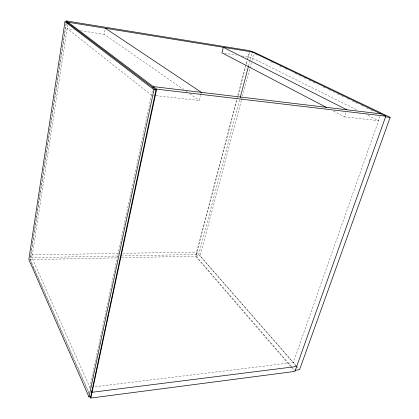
<?xml version="1.0" encoding="UTF-8"?>
<svg xmlns="http://www.w3.org/2000/svg" width="419" height="419" viewBox="0 0 419 419"><rect width="100%" height="100%" fill="white"/><g stroke="black" fill="none" stroke-linecap="round" stroke-linejoin="round"><path stroke-width="0.31" stroke-dasharray="2.1 1.57" d="M33.384 267.448L29.959 259.654L66.04 23.537M66.228 23.836L30.199 259.408L89.127 393.127M67.737 24.826L31.902 257.669L117.598 256.004M183.794 89.687L104.273 34.395L105.138 29.477M89.87 387.381L152.584 89.792M155.994 95.637L199.376 100.518L200.586 95.49M200.738 94.862L201.188 92.976M290.645 366.468L195.547 256.192L249.368 51.301M291.284 366.342L195.94 255.972L237.049 99.612M238.044 95.815L245.702 66.694M246.367 64.165L247.2 60.996M247.865 58.466L249.53 52.134M239.537 100.062L198.711 254.427L122.175 255.915M248.572 65.898L250.08 60.205M250.248 59.571L252.254 51.977M296.128 365.729L200.073 255.889L241.402 100.293M241.569 99.664L249.803 68.669M249.97 68.035L251.316 62.976M251.987 60.446L253.668 54.124M333.466 111.114L344.449 116.849L346.01 112.13M380.153 116.142L293.253 362.555L94.416 386.826M369.123 161.069L369.778 159.225M195.94 255.972L200.073 255.889M29.959 259.654L117.006 257.837M121.589 257.743L195.547 256.192M118.231 253.411L30.676 254.935L90.19 388.094M122.804 253.333L196.637 252.049L296.673 366.468M155.344 95.563L151.458 95.123L67.155 28.586L73.555 29.587M344.449 116.849L378.551 120.688L366.248 114.586M80.595 30.687L104.273 34.395M224.516 53.213L236.714 55.125M241.852 55.931L250.84 57.335L356.873 109.935M255.574 54.339L257.334 55.193M270.857 61.719L272.617 62.567M279.672 65.972L281.437 66.825M284.962 68.527L286.727 69.376M294.955 73.351L296.715 74.2M299.066 75.336L300.832 76.185M303.77 77.604L306.121 78.741M309.06 80.16L310.825 81.008M313.176 82.145L316.115 83.564M323.169 86.969L324.929 87.822M328.459 89.525L330.219 90.373M333.157 91.792L334.336 92.358M337.274 93.777L340.799 95.48M341.385 95.762L344.329 97.182M347.267 98.601L349.619 99.738M352.557 101.157L354.909 102.288M355.495 102.576L358.434 103.996M361.372 105.41L363.723 106.546M366.662 107.966L370.187 109.668M370.778 109.951L373.717 111.37M185.947 91.18L187.555 92.3M189.707 93.793L199.376 100.518M296.558 366.222L298.716 368.683M291.708 366.835L294.274 369.804M291.074 366.96L294.484 370.915M33.646 268.045L88.98 393.855"/><path stroke-width="0.63" d="M64.997 21.652L28.843 259.44L88.969 396.934L90.703 396.709L155.994 89.912L66.521 21.903L64.997 21.652L153.972 89.671L155.994 89.912M66.239 22.244L66.432 20.95L249.535 50.673L385.799 116.194L294.913 371.412L90.823 398.05L90.3 396.851M67.936 23.532L68.135 22.238L252.254 51.977M152.987 87.87L153.26 86.592L380.955 113.863M88.969 396.934L153.972 89.671M90.823 398.05L156.648 89.153L66.432 20.95M240.207 97.527L248.404 66.532M251.615 51.809L254.171 52.223L390.157 117.378L299.575 369.668L295.311 370.223M296.673 366.468L92.054 392.273L91.525 391.079M385.47 116.828L390.157 117.378M156.648 89.153L385.799 116.194M346.791 109.773L223.311 47.305L221.95 52.815L326.537 107.484M105.352 28.251L201.34 92.348"/></g></svg>
